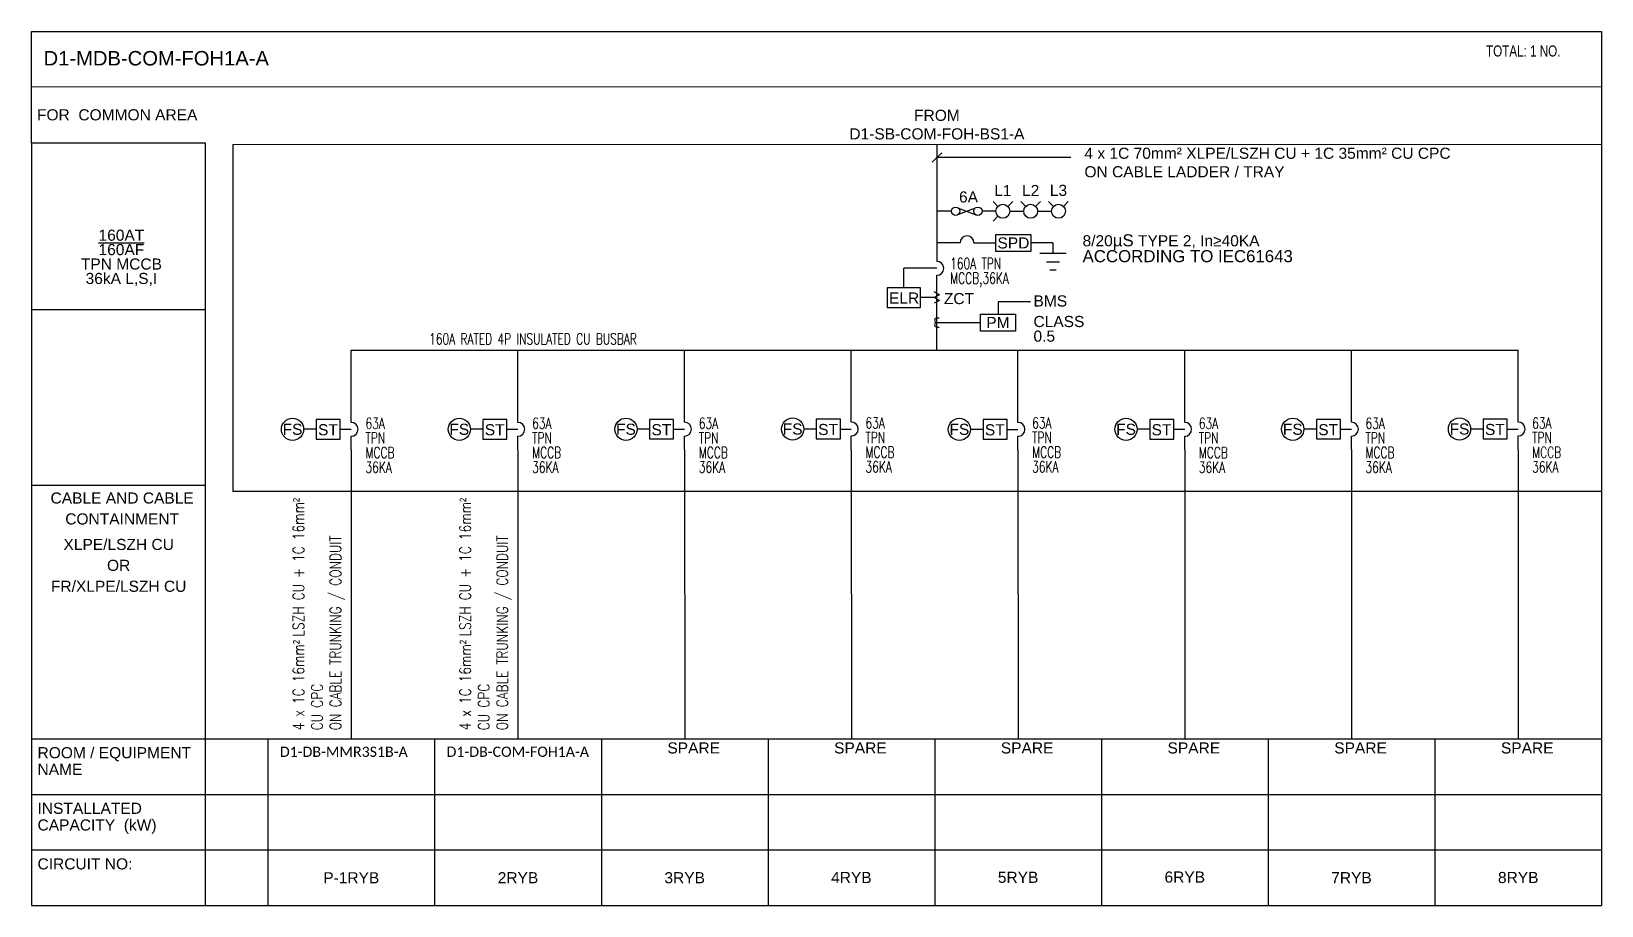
# Model space of a CAD drawing. Header units: inches. Extents: x 626 to 28882, y 14 to 15740.
import ezdxf
from ezdxf.enums import TextEntityAlignment as Align

# ---------------------------------------------------------------- set-up
doc = ezdxf.new("R2010")
doc.units = ezdxf.units.IN
doc.header["$MEASUREMENT"] = 0
for name, color, linetype in [('-ME-E-Sch DB', 7, 'Continuous'), ('-ME-E-Sch DB_Tx', 7, 'Continuous'), ('E-_ELEC----_E-', 7, 'Continuous'), ('E_ELEC----_E-', 7, 'Continuous')]:
    doc.layers.add(name, color=color, linetype=linetype)
doc.styles.add('-ME-Romans', font='romans.shx', dxfattribs={"width": 0.7})
doc.styles.add('-ME_Romans', font='romans.shx', dxfattribs={"width": 0.8})
doc.styles.add('arial', font='arial.ttf')
doc.styles.get("Standard").update_dxf_attribs({"font": 'arial.ttf'})
doc.dimstyles.get("Standard").update_dxf_attribs({"dimtxt": 0.18, "dimasz": 0.18, "dimexe": 0.18, "dimexo": 0.0625, "dimgap": 0.09, "dimtad": 0, "dimtih": 1, "dimtoh": 1, "dimdec": 4, "dimzin": 0, "dimdsep": 46, "dimtxsty": 'Standard', "dimcen": 0.09, "dimadec": 0, "dimazin": 0, "dimtfac": 1, "dimtdec": 4, "dimtofl": 0, "dimtmove": 0, "dimatfit": 3, "dimfxl": 1, "dimtolj": 1, "dimtzin": 0, "dimarcsym": 0})

# ---------------------------------------------------------------- blocks, each defined once
blk = doc.blocks.new('ELEC0302')
at = {"layer": 'E_ELEC----_E-'}
blk.add_arc((0, 0), 250, 270, 90, dxfattribs=at)
blk = doc.blocks.new('COIL_1')
at = {"ltscale": 0.5}
for p, q in [((0, 2.52), (1.25, 2.52)), ((0, -2.52), (1.25, -2.52))]:
    blk.add_line(p, q, dxfattribs=at)
for centre in [(0, 1.26), (0, -1.26)]:
    blk.add_arc(centre, 1.26, 90, 270, dxfattribs=at)
blk = doc.blocks.new('ELEC0327')
for p, q in [((151, 57), (-151, -57)), ((-151, 57), (151, -57))]:
    blk.add_line(p, q)
for centre in [(-200, 0), (200, 0)]:
    blk.add_circle(centre, 75)
blk = doc.blocks.new('ELEC0334')
for p, q in [((-191, 101), (0, 202)), ((-191, 101), (0, 0)), ((-191, -101), (0, 0)), ((-191, -101), (0, -202))]:
    blk.add_line(p, q)

msp = doc.modelspace()

# ---------------------------------------------------------------- linework, layer by layer
at = {"layer": '-ME-E-Sch DB', "color": 3}
for p, q in [((626, 13738), (3750, 13738)), ((626, 13738), (626, 14)), ((3750, 13738), (3750, 14)), ((4250, 13707), (28882, 13710)), ((4250, 13707), (4250, 7460)), ((16921, 13708), (16921, 11602)), ((16834, 13385), (17007, 13558)), ((19333, 13471), (16921, 13471)), ((17588, 11935), (17984, 11935)), ((19009, 11935), (18613, 11935)), ((19009, 11935), (19009, 11750)), ((18774, 11750), (19244, 11750)), ((18893, 11592), (19129, 11592)), ((16921, 11478), (16326, 11478)), ((16326, 11126), (16326, 11478)), ((16921, 10007), (16921, 11352)), ((18952, 11452), (19065, 11452)), ((16626, 11126), (16026, 11126)), ((16026, 11126), (16026, 10776)), ((16626, 10776), (16626, 11126)), ((626, 10738), (3750, 10738)), ((16026, 10776), (16626, 10776)), ((16921, 10951), (16626, 10951)), ((6380, 10006), (27380, 10007)), ((15183, 8762), (14751, 8762)), ((14751, 8762), (14751, 8412)), ((15183, 8412), (15183, 8762)), ((27183, 8762), (26751, 8762)), ((26751, 8762), (26751, 8412)), ((27183, 8412), (27183, 8762)), ((5751, 8582), (5525, 8582)), ((6183, 8757), (5751, 8757)), ((5751, 8757), (5751, 8407)), ((6183, 8407), (6183, 8757)), ((6183, 8582), (6380, 8582)), ((8751, 8582), (8525, 8582)), ((9183, 8757), (8751, 8757)), ((8751, 8757), (8751, 8407)), ((9183, 8407), (9183, 8757)), ((9183, 8582), (9380, 8582)), ((11751, 8583), (11525, 8583)), ((12183, 8758), (11751, 8758)), ((11751, 8758), (11751, 8408)), ((12183, 8408), (12183, 8758)), ((12183, 8583), (12380, 8583)), ((14751, 8587), (14525, 8587)), ((15183, 8587), (15380, 8587)), ((17751, 8581), (17525, 8581)), ((18183, 8756), (17751, 8756)), ((17751, 8756), (17751, 8406)), ((18183, 8406), (18183, 8756)), ((18183, 8581), (18380, 8581)), ((20751, 8582), (20525, 8582)), ((21183, 8757), (20751, 8757)), ((20751, 8757), (20751, 8407)), ((21183, 8407), (21183, 8757)), ((21183, 8582), (21380, 8582)), ((23751, 8583), (23525, 8583)), ((24183, 8758), (23751, 8758)), ((23751, 8758), (23751, 8408)), ((24183, 8408), (24183, 8758)), ((24183, 8583), (24380, 8583)), ((26751, 8587), (26525, 8587)), ((27183, 8587), (27380, 8587)), ((5751, 8407), (6183, 8407)), ((6380, 8216), (6380, 8457)), ((6380, 8216), (6382, 3015)), ((8751, 8407), (9183, 8407)), ((9380, 8216), (9380, 8457)), ((9380, 8213), (9382, 3012)), ((11751, 8408), (12183, 8408)), ((12380, 8217), (12380, 8458)), ((12380, 8221), (12382, 3020)), ((14751, 8412), (15183, 8412)), ((15380, 8221), (15380, 8462)), ((15380, 8221), (15382, 3020)), ((17751, 8406), (18183, 8406)), ((18380, 8215), (18380, 8456)), ((18380, 8219), (18382, 3018)), ((20751, 8407), (21183, 8407)), ((21380, 8216), (21380, 8457)), ((21380, 8220), (21382, 3019)), ((23751, 8408), (24183, 8408)), ((24380, 8217), (24380, 8458)), ((24380, 8221), (24382, 3020)), ((26751, 8412), (27183, 8412)), ((27380, 8221), (27380, 8462)), ((27380, 8221), (27382, 3020)), ((636, 7576), (3756, 7576)), ((28882, 7460), (4250, 7460)), ((636, 3014), (28882, 3015)), ((4882, 3015), (4882, 14)), ((7882, 3015), (7882, 14)), ((10882, 3015), (10882, 14)), ((13882, 3015), (13882, 14)), ((16882, 3015), (16882, 14)), ((19882, 3015), (19882, 14)), ((22882, 3015), (22882, 14)), ((25882, 3015), (25882, 14)), ((28882, 3015), (28882, 14)), ((636, 2014), (28882, 2014)), ((636, 1014), (28882, 1014)), ((626, 14), (28882, 14))]:
    msp.add_line(p, q, dxfattribs=at)
for points in [[(626, 13738), (626, 15738), (28882, 15740), (28882, 14)], [(28882, 14740), (626, 14738)], [(17171, 12504), (16921, 12504)], [(17984, 12504), (17734, 12504)], [(17338, 11935), (16921, 11935)], [(16921, 10503), (17705, 10503)], [(6380, 8978), (6380, 10006)], [(9380, 8978), (9380, 10006)], [(12380, 8979), (12380, 10007)], [(15380, 8983), (15380, 10011)], [(18380, 8977), (18380, 10005)], [(21380, 8978), (21380, 10006)], [(24380, 8980), (24380, 10007)], [(27380, 8984), (27380, 10011)], [(6380, 8707), (6380, 8978)], [(9380, 8707), (9380, 8978)], [(12380, 8708), (12380, 8979)], [(15380, 8712), (15380, 8983)], [(18380, 8706), (18380, 8977)], [(21380, 8707), (21380, 8978)], [(24380, 8708), (24380, 8980)], [(27380, 8712), (27380, 8984)]]:
    msp.add_lwpolyline(points, dxfattribs=at)
for points in [[(17984, 12088), (18613, 12088), (18613, 11782), (17984, 11782)], [(17705, 10656), (18335, 10656), (18335, 10350), (17705, 10350)]]:
    msp.add_lwpolyline(points, close=True, dxfattribs=at)
for centre in [(5325, 8582), (8325, 8582), (11325, 8583), (14325, 8587), (17325, 8581), (20325, 8582), (23325, 8583), (26325, 8587)]:
    msp.add_circle(centre, 200, dxfattribs=at)
at = {"layer": 'E-_ELEC----_E-', "color": 3}
for p, q in [((18020, 12592), (17932, 12680)), ((18197, 12592), (18285, 12680)), ((18234, 12504), (18484, 12504)), ((18520, 12592), (18432, 12680)), ((18697, 12592), (18785, 12680)), ((18734, 12504), (18984, 12504)), ((19020, 12592), (18932, 12680)), ((19197, 12592), (19285, 12680)), ((18020, 12415), (17932, 12327))]:
    msp.add_line(p, q, dxfattribs=at)
for centre in [(18108, 12504), (18608, 12504), (19108, 12504)]:
    msp.add_circle(centre, 125, dxfattribs=at)

# ---------------------------------------------------------------- block references
at = {"layer": '-ME-E-Sch DB', "color": 3}
msp.add_blockref('ELEC0327', (17459, 12504), dxfattribs=at)
at = {"layer": '-ME-E-Sch DB', "color": 3, "xscale": 0.5, "yscale": 0.5, "zscale": 0.5}
for name, p, rotation in [('ELEC0302', (17463, 11935), 90), ('ELEC0334', (16873, 10951), 180)]:
    msp.add_blockref(name, p, dxfattribs=dict(at, rotation=rotation))
at = {"layer": '-ME-E-Sch DB', "color": 3}
for name, p, xscale, yscale, zscale in [('ELEC0302', (16921, 11477), 0.5, 0.5, 0.5), ('COIL_1', (16921, 10503), 33.333333, 33.333333, 33.333333), ('ELEC0302', (6380, 8582), 0.5, 0.5, 0.5), ('ELEC0302', (9380, 8582), 0.5, 0.5, 0.5), ('ELEC0302', (12380, 8583), 0.5, 0.5, 0.5), ('ELEC0302', (15380, 8587), 0.5, 0.5, 0.5), ('ELEC0302', (18380, 8581), 0.5, 0.5, 0.5), ('ELEC0302', (21380, 8582), 0.5, 0.5, 0.5), ('ELEC0302', (24380, 8583), 0.5, 0.5, 0.5), ('ELEC0302', (27380, 8587), 0.5, 0.5, 0.5)]:
    msp.add_blockref(name, p, dxfattribs=dict(at, xscale=xscale, yscale=yscale, zscale=zscale))

# ---------------------------------------------------------------- texts
for s, p in [('SPD', (18298, 11935)), ('PM', (18020, 10503))]:
    msp.add_text(s, height=200, dxfattribs=at).set_placement(p, align=Align.MIDDLE_CENTER)
at = {"layer": '-ME-E-Sch DB', "color": 3, "style": 'arial'}
for s, p in [('ELR', (16059, 10843)), ('ST', (5784, 8474)), ('ST', (8784, 8474)), ('ST', (11784, 8475)), ('ST', (14784, 8479)), ('ST', (17784, 8473)), ('ST', (20784, 8474)), ('ST', (23784, 8475)), ('ST', (26784, 8479))]:
    msp.add_text(s, height=200, dxfattribs=at).set_placement(p)
for p in [(5325, 8582), (8325, 8582), (11325, 8583), (14325, 8587), (17325, 8581), (20325, 8582), (23325, 8583), (26325, 8587)]:
    msp.add_text('FS', height=200, dxfattribs=at).set_placement(p, align=Align.MIDDLE)
at = {"layer": '-ME-E-Sch DB', "color": 3, "insert": (19498, 13648), "char_height": 200, "width": 8064.47, "attachment_point": 1}
msp.add_mtext(' 4 x 1C 70mm² XLPE/LSZH CU + 1C 35mm² CU CPC\\P ON CABLE LADDER / TRAY   ', dxfattribs=at)
at = {"layer": '-ME-E-Sch DB', "color": 3, "char_height": 200, "attachment_point": 1, "line_spacing_factor": 0.789273}
for s, insert, width in [('6A', (17319, 12862), 921.41), ('BMS', (18659, 10991), 737.13), ('CLASS 0.5', (18659, 10621), 737.13)]:
    msp.add_mtext(s, dxfattribs=dict(at, insert=insert, width=width))
at = {"layer": '-ME-E-Sch DB', "color": 3, "char_height": 200, "width": 6030.79, "attachment_point": 1, "line_spacing_factor": 0.789273, "style": '-ME-Romans'}
for s, insert in [('{\\W1;\\fArial|b0|i0|c0|p34;8/20\\H1.08333x;µS\\H0.92308x; TYPE 2, In≥40KA \\P\\H1.08333x;ACCORDING TO IEC61643}', (19542, 12090)), ('160A RATED 4P INSULATED CU BUSBAR', (7785, 10307))]:
    msp.add_mtext(s, dxfattribs=dict(at, insert=insert))
at = {"layer": '-ME-E-Sch DB', "color": 3, "insert": (17046, 10932), "char_height": 200, "width": 773.59, "attachment_point": 4, "style": 'arial'}
msp.add_mtext('\\pxsm0.8,ql;ZCT', dxfattribs=at)
at = {"layer": '-ME-E-Sch DB_Tx', "color": 3}
msp.add_text('D1-MDB-COM-FOH1A-A', height=260, dxfattribs=at).set_placement((845, 15127))
at = {"layer": '-ME-E-Sch DB_Tx', "color": 3, "width": 0.75}
msp.add_text('TOTAL: 1 NO.', height=200, dxfattribs=at).set_placement((26803, 15388), align=Align.MIDDLE_LEFT)
at = {"layer": '-ME-E-Sch DB_Tx', "color": 3}
for s, p in [('ROOM / EQUIPMENT ', (736, 2764)), ('NAME', (736, 2464)), ('INSTALLATED ', (736, 1764)), ('CAPACITY  (kW)', (736, 1464)), ('CIRCUIT NO:', (736, 764))]:
    msp.add_text(s, height=200, dxfattribs=at).set_placement(p, align=Align.MIDDLE_LEFT)
for s, p in [('P-1RYB', (6382, 514)), ('2RYB', (9382, 515)), ('3RYB', (12382, 515)), ('4RYB', (15382, 519)), ('5RYB', (18382, 523)), ('6RYB', (21382, 527)), ('7RYB', (24382, 515)), ('8RYB', (27382, 519))]:
    msp.add_text(s, height=200, dxfattribs=at).set_placement(p, align=Align.MIDDLE_CENTER)
at = {"layer": '-ME-E-Sch DB_Tx', "color": 3, "char_height": 200}
for s, insert, width, attachment_point in [('FOR  COMMON AREA', (726, 14238), 64987.82, 4), ('FROM D1-SB-COM-FOH-BS1-A', (16921, 14062), 3686.54, 5), ('{\\fCalibri|b0|i0|c0|p34;\\H0.91667x;D1-DB-MMR3S1B-A}', (5098, 2872), 1753.57, 1), ('{\\fCalibri|b0|i0|c0|p34;\\H0.91667x;D1-DB-COM-FOH1A-A}', (8098, 2873), 1753.57, 1), ('SPARE', (12071, 2950), 1053.41, 1), ('SPARE', (15071, 2950), 1053.41, 1), ('SPARE', (18071, 2950), 1053.41, 1), ('SPARE', (21071, 2950), 1053.41, 1), ('SPARE', (24071, 2950), 1053.41, 1), ('SPARE', (27071, 2950), 1053.41, 1)]:
    msp.add_mtext(s, dxfattribs=dict(at, insert=insert, width=width, attachment_point=attachment_point))
at = {"layer": '-ME-E-Sch DB_Tx', "color": 3, "char_height": 200, "width": 4377.18}
for s, insert, attachment_point, line_spacing_factor in [('\\pxsa0.78,qc;{\\L160AT\\P}160AF\\P\\ps*;TPN MCCB\\P36kA L,S,I ', (57, 12174), 1, 0.778039), ('\\pxqc;CABLE AND CABLE \\PCONTAINMENT', (2259, 7156), 5, 1.128527), ('\\pxqc;XLPE/LSZH CU\\POR\\PFR/XLPE/LSZH CU', (2196, 6133), 5, 1.128527)]:
    msp.add_mtext(s, dxfattribs=dict(at, insert=insert, attachment_point=attachment_point, line_spacing_factor=line_spacing_factor))
at = {"layer": '-ME-E-Sch DB_Tx', "color": 3, "char_height": 200, "attachment_point": 1, "line_spacing_factor": 0.789273, "style": '-ME-Romans'}
for s, insert, width in [('160A TPN  MCCB,36KA', (17157, 11664), 1181.82), ('63A\\PTPN  MCCB\\P36KA', (6635, 8789), 460.71), ('63A\\PTPN  MCCB\\P36KA', (9635, 8790), 460.71), ('63A\\PTPN  MCCB\\P36KA', (12635, 8790), 460.71), ('63A\\PTPN  MCCB\\P36KA', (15635, 8796), 460.71), ('63A\\PTPN  MCCB\\P36KA', (18635, 8797), 460.71), ('63A\\PTPN  MCCB\\P36KA', (21635, 8789), 460.71), ('63A\\PTPN  MCCB\\P36KA', (24635, 8790), 460.71), ('63A\\PTPN  MCCB\\P36KA', (27635, 8794), 460.71)]:
    msp.add_mtext(s, dxfattribs=dict(at, insert=insert, width=width))
at = {"layer": '-ME-E-Sch DB_Tx', "color": 3, "char_height": 200, "width": 4293, "attachment_point": 1, "rotation": 90, "style": '-ME_Romans'}
for insert in [(5332, 3167), (8332, 3168)]:
    msp.add_mtext('\\A1;4 x 1C 16mm{\\fArial|b0|i0|c134|p32;² \\Fromans.shx|c0;LSZH CU + 1C }16mm{\\fArial|b0|i0|c134|p32;² \\Fromans.shx|c0;CU CPC \\W0.7; \\P}ON CABLE TRUNKING / CONDUIT ', dxfattribs=dict(at, insert=insert))
at = {"layer": 'E-_ELEC----_E-', "color": 3, "ltscale": 10, "char_height": 200, "width": 200, "attachment_point": 8, "style": 'arial'}
for s, insert in [('\\pxqc;L1', (18108, 12778)), ('\\pxqc;L2', (18608, 12778)), ('\\pxqc;L3', (19108, 12778))]:
    msp.add_mtext(s, dxfattribs=dict(at, insert=insert))

# ---------------------------------------------------------------- leaders
at = {"layer": '-ME-E-Sch DB', "color": 3}
msp.add_leader([(18608, 10876), (18023, 10876), (18023, 10656)], dimstyle='Standard', dxfattribs=at)

doc.saveas('drawing.dxf')
